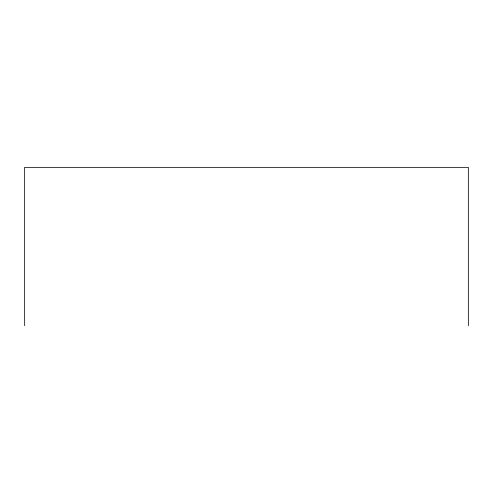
<?xml version="1.0" encoding="UTF-8"?>
<svg xmlns="http://www.w3.org/2000/svg" width="493" height="493" viewBox="0 0 493 493"><rect width="100%" height="100%" fill="white"/><g stroke="black" fill="none" stroke-linecap="round" stroke-linejoin="round"><path stroke-width="0.74" d="M468.35 325.651L468.35 167.349L24.65 167.349L24.65 325.651"/></g></svg>
